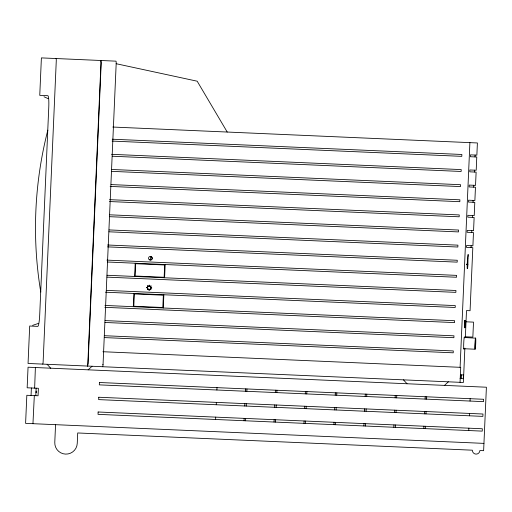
<?xml version="1.0" encoding="UTF-8"?>
<svg xmlns="http://www.w3.org/2000/svg" width="512" height="512" viewBox="0 0 512 512"><rect width="100%" height="100%" fill="white"/><g stroke="black" fill="none" stroke-linecap="round" stroke-linejoin="round"><path stroke-width="0.77" d="M464.672 326.01L464.717 324.986M465.267 322.285L465.165 325.126M464.717 324.134L464.685 325.107L464.832 322.266M465.184 324.16L465.261 321.51M31.059 395.469L31.386 387.981M34.317 395.61L32.96 423.61M34.643 388.122L35.386 367.552M35.808 395.674L36.134 388.186M55.558 424.672L54.784 442.381A11.245 11.245 0 0 0 65.53 454.106A11.245 11.245 0 0 0 77.254 443.36L77.709 432.966L472.397 450.195A3.75 3.75 0 0 0 475.974 454.106A3.75 3.75 0 0 0 479.885 450.522L483.629 450.688L486.4 387.219L28.051 367.206L27.155 387.795L38.387 388.288L38.061 395.776L26.829 395.283L25.6 423.366L483.949 443.379M102.592 366.707A2.374 0.352 -87.5 0 0 103.053 364.371L116.186 63.526A2.374 0.352 -87.5 0 0 115.93 61.158L41.395 57.894L39.757 95.341L47.846 95.693A11.654 1.427 -87.5 0 1 48.762 107.398L39.712 314.79A11.654 1.427 -87.5 0 1 37.779 326.368L29.69 326.016L28.051 363.462L463.373 382.47L464.87 348.115M133.312 306.688L133.894 293.446M134.637 276.461L135.213 263.226M163.27 307.994L163.853 294.758M164.589 277.773L165.171 264.531M215.61 419.482L215.712 417.126M216.256 404.742L216.358 402.381M216.896 389.997L216.998 387.642M244.07 420.73L244.173 418.368M244.717 405.984L244.819 403.622M245.357 391.238L245.459 388.883M245.568 420.794L245.67 418.432M246.214 406.048L246.317 403.693M246.854 391.309L246.957 388.947M274.029 422.035L274.131 419.674M274.669 407.29L274.778 404.934M275.315 392.55L275.418 390.189M275.526 422.099L275.629 419.744M276.166 407.36L276.275 404.998M276.813 392.614L276.915 390.259M303.987 423.341L304.09 420.986M304.627 408.602L304.73 406.24M305.274 393.856L305.376 391.501M305.485 423.411L305.587 421.05M306.125 408.666L306.227 406.304M306.771 393.92L306.874 391.565M333.946 424.653L334.048 422.291M334.586 409.907L334.688 407.552M335.232 395.168L335.334 392.806M335.443 424.717L335.546 422.355M336.083 409.971L336.186 407.616M336.73 395.232L336.832 392.87M363.898 425.958L364 423.603M364.544 411.219L364.646 408.858M365.19 396.474L365.293 394.112M365.395 426.022L365.504 423.667M366.042 411.283L366.144 408.922M366.688 396.538L366.79 394.182M393.856 427.264L393.958 424.909M394.502 412.525L394.605 410.163M395.142 397.779L395.245 395.424M395.354 427.334L395.456 424.973M396 412.589L396.102 410.234M396.64 397.85L396.749 395.488M423.814 428.576L423.917 426.214M424.461 413.83L424.563 411.475M425.101 399.091L425.203 396.73M425.312 428.64L425.414 426.278M425.958 413.894L426.061 411.539M426.598 399.155L426.701 396.794M460.096 367.315L469.901 142.637M460.051 382.323L460.704 367.341L102.938 351.725M460.525 378.592L460.685 374.848L463.45 374.97L463.283 378.714L460.032 378.573M461.408 378.63L461.574 374.886M465.325 337.728L466.509 310.573L470.067 310.726L472.819 247.68L466.477 247.405L466.554 245.53L472.902 245.811L473.478 232.57L467.136 232.288L467.219 230.419L473.562 230.694L474.138 217.453L467.795 217.178L467.878 215.309L474.221 215.584L474.797 202.342L468.454 202.067L468.538 200.192L474.88 200.474L475.462 187.232L469.114 186.957L469.197 185.082L475.539 185.357L476.122 172.115L469.773 171.84L469.856 169.971L476.198 170.246L476.781 157.005L470.432 156.73L470.515 154.854L476.864 155.136L477.395 142.963L112.742 127.04M471.053 247.603L471.136 245.728M471.712 232.493L471.795 230.618M472.371 217.376L472.454 215.507M473.03 202.266L473.114 200.397M473.69 187.155L473.773 185.28M474.349 172.038L474.432 170.17M475.008 156.928L475.091 155.059M468.749 430.534L468.851 428.179M469.395 415.795L469.498 413.434M470.042 401.05L470.144 398.694M466.694 264.634L466.72 264.09M464.794 323.29L464.909 321.491M465.139 325.005L464.806 327.891L464.71 326.458M465.088 325.792L464.826 327.418L464.736 326.976M464.915 321.824L465.133 320.403L465.203 321.318M464.979 321.306L465.165 320.992M47.834 130.17C34.278 182.835 31.853 238.374 40.768 292.026M467.264 268.442L467.629 268.006A7.923 0.531 -87.5 0 0 467.898 264.71L468.013 257.939L467.514 258.65L467.2 264.378A5.51 0.371 -87.5 0 0 467.181 265.434L467.174 265.997A10.688 0.717 -87.5 0 0 467.174 266.899L467.174 266.938A10.266 0.685 -87.5 0 0 467.174 267.578L467.232 268.429M87.635 366.042L88.07 363.718L101.203 62.867L100.973 60.518M88.154 369.837L92.064 366.253M444.48 385.395L448.39 381.811M87.379 366.054L87.834 363.706L100.973 62.861L100.742 60.506M38.253 323.488L32.602 325.37M112.211 139.213L461.882 154.477L461.798 156.352L112.128 141.088M111.552 154.323L461.222 169.594L461.139 171.462L112.269 156.23M111.693 169.472L460.563 184.704L460.48 186.579L111.61 171.347M111.034 184.582L459.904 199.814L459.821 201.69L110.15 186.419M109.574 199.661L459.245 214.931L459.162 216.8L109.491 201.536M109.709 214.81L458.586 230.042L458.502 231.917L109.632 216.685M109.05 229.92L457.92 245.152L457.843 247.027L108.966 231.795M107.59 244.998L457.261 260.269L457.184 262.138L107.514 246.874M466.605 264.659L467.898 264.71M106.931 260.115L456.602 275.379L456.525 277.254L107.622 262.016M107.04 275.258L455.942 290.49L455.859 292.365L106.989 277.133M106.413 290.374L455.283 305.606L455.2 307.475L105.51 292.211M104.934 305.446L454.624 320.717L454.541 322.592L104.87 307.322M465.626 321.786L473.51 322.131L472.851 337.107L464.973 336.768M105.094 320.595L453.965 335.827L453.882 337.702L105.011 322.47M464.211 337.485L475.68 338.176A5.619 0.378 -87.5 0 1 475.482 347.219A5.619 0.378 -87.5 0 1 474.906 345.958A5.619 0.378 -87.5 0 1 475.597 337.978M463.718 348.717L475.104 349.216M104.435 335.712L453.306 350.944L453.222 352.813L104.352 337.581M102.694 364.358L103.046 364.371M116.115 63.706L197.184 81.203L227.226 132.038M44 96.755L48.07 98.605M403.456 379.853L407.034 383.757M47.123 364.294L50.707 368.205M464.666 320.384L464.768 320.89M464.646 320.858L464.736 321.299M465.235 320.909L465.222 321.843M464.704 325.773L464.672 326.79M56.013 58.541A2.374 0.352 -87.5 0 1 56.269 60.909L43.136 361.754A2.374 0.352 -87.5 0 1 42.675 364.09M464.115 348.39A6.093 0.41 -87.5 0 1 463.731 343.091A6.093 0.41 -87.5 0 1 464.576 337.843M36.173 392.186C36.307 394.298 36.371 389.018 36.173 392.186M98.131 411.994L98.029 414.349L482.234 431.123L482.336 428.768L98.131 411.994M98.778 397.248L98.669 399.61L482.874 416.384L482.976 414.022L98.778 397.248M99.418 382.509L99.315 384.864L483.52 401.638L483.622 399.283L99.418 382.509M134.342 293.939L133.805 306.24L162.822 307.507L163.36 295.206L134.342 293.939M135.661 263.712L135.123 276.013L164.141 277.28L164.678 264.979L135.661 263.712M146.598 287.533L147.059 287.789L146.598 287.533M148.96 289.862L149.171 290.342L148.96 289.862M149.165 285.184L149.376 285.658L149.165 285.184M151.277 287.738L151.738 287.994L151.277 287.738M465.037 321.811L464.896 326.483L465.037 321.811M475.488 338.912L475.206 348.282L475.488 338.912M467.846 257.491C467.994 258.688 468.474 250.054 467.846 257.491M150.56 256.627L150.278 259.891A1.638 1.638 0 0 0 152.051 258.406A1.638 1.638 0 0 0 150.56 256.627M147.514 285.786L147.654 286.285L147.514 285.786M147.533 289.101L147.347 289.587L147.533 289.101M150.989 285.933L150.803 286.426L150.989 285.933M150.682 289.235L150.822 289.741L150.682 289.235M148.16 289.344A1.875 1.875 0 0 0 151.04 287.846A1.875 1.875 0 0 0 148.301 286.099A1.875 1.875 0 0 0 148.16 289.344M148.288 289.146A1.638 1.638 0 0 0 150.803 287.834A1.638 1.638 0 0 0 148.41 286.31A1.638 1.638 0 0 0 148.288 289.146M149.344 259.795A1.875 1.875 0 0 0 152.288 258.426A1.875 1.875 0 0 0 149.626 256.563A1.875 1.875 0 0 0 149.344 259.795"/></g></svg>
